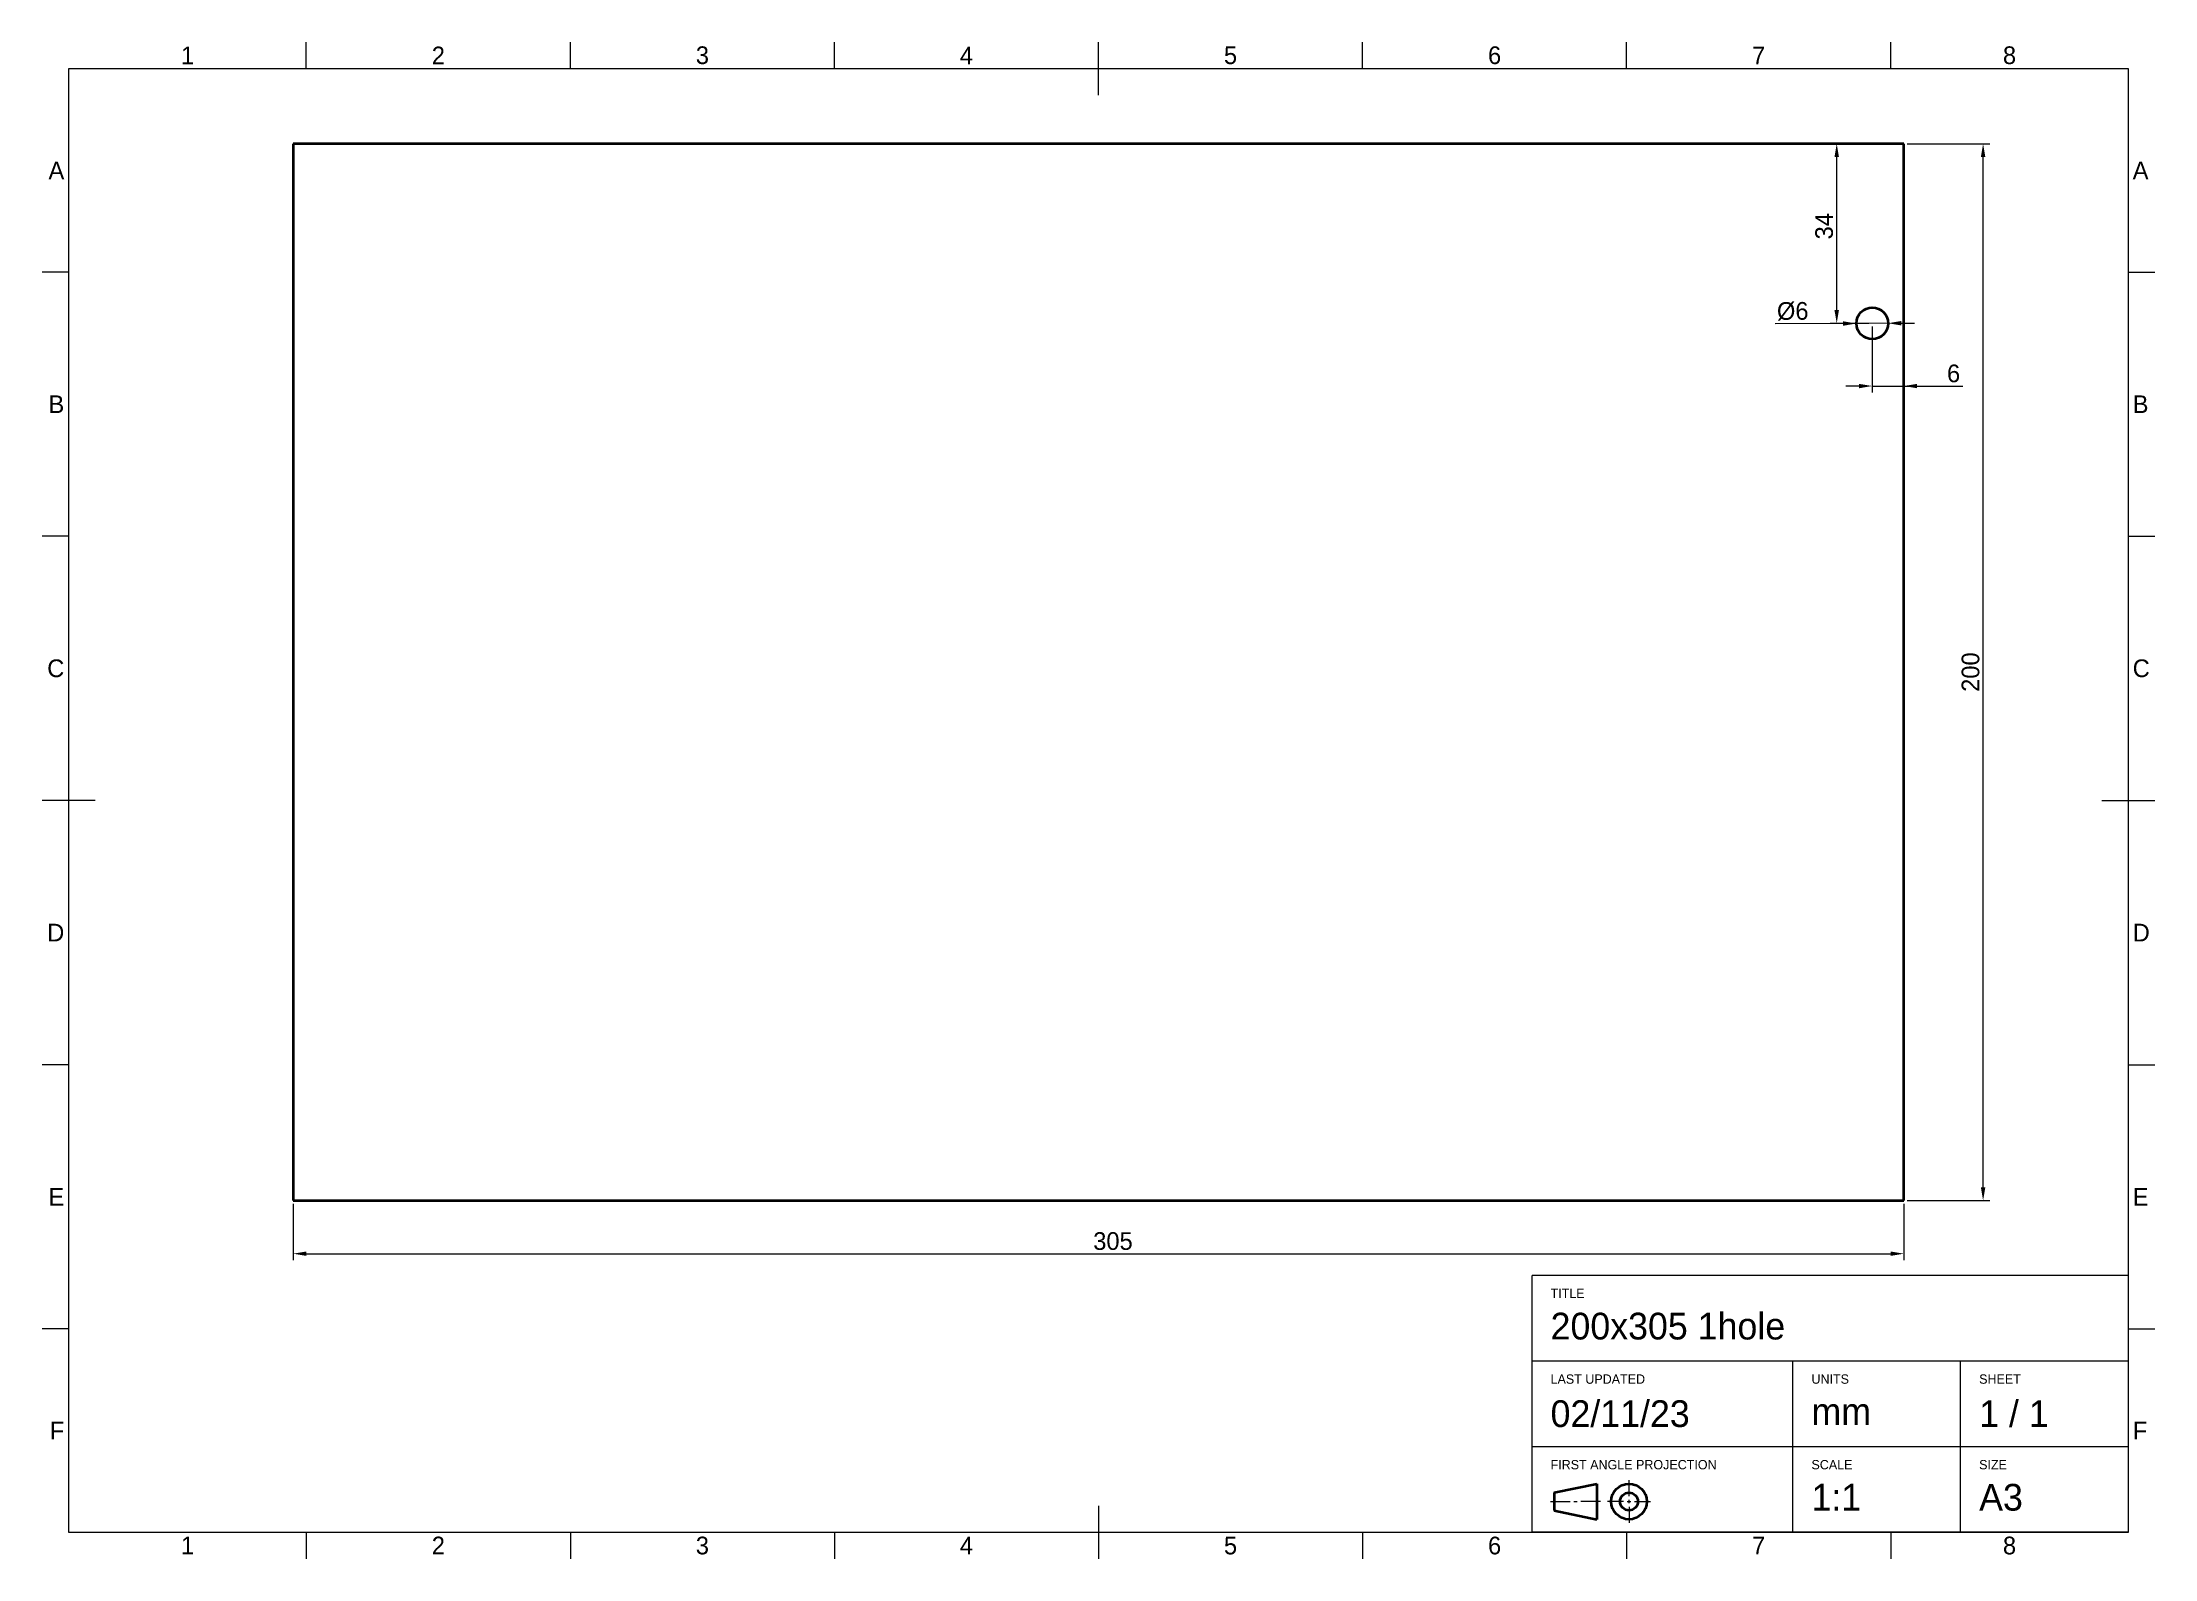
# Model space of a CAD drawing. Header units: millimetres. Extents: x 15 to 415, y 5 to 292.
import ezdxf

# ---------------------------------------------------------------- set-up
doc = ezdxf.new("R2010")
doc.units = ezdxf.units.MM
for name, color, linetype in [('Annotations', 7, 'Continuous'), ('Border', 7, 'Continuous'), ('Geometries', 7, 'Continuous')]:
    doc.layers.add(name, color=color, linetype=linetype)
doc.styles.add('Shapr0', font='txt', dxfattribs={"height": 3.3495})
doc.styles.add('Shapr1', font='txt', dxfattribs={"height": 3.3495})
doc.styles.add('Shapr2', font='txt', dxfattribs={"height": 3.3495})
doc.dimstyles.new('ISO-25', dxfattribs={"dimtxt": 2.5, "dimasz": 2.5, "dimexe": 1.25, "dimexo": 0.625, "dimtad": 1, "dimtxsty": 'Standard', "dimcen": 2.5, "dimadec": 0, "dimazin": 0, "dimtfac": 1, "dimtmove": 0, "dimatfit": 3, "dimfxl": 1, "dimarcsym": 0})

# ---------------------------------------------------------------- blocks, each defined once
blk = doc.blocks.new('*D2')
at = {"layer": 'Annotations', "color": 0, "linetype": 'Continuous', "lineweight": 15}
for p, q in [((356, 238.77), (343.13, 238.7)), ((364.5, 238.82), (358.5, 238.78)), ((367, 238.83), (369.5, 238.84))]:
    blk.add_line(p, q, dxfattribs=at)
at = {"layer": 'Annotations', "color": 0}
for points in [[(356, 238.35), (356, 239.19), (358.5, 238.78)], [(367, 239.25), (367, 238.41), (364.5, 238.82)]]:
    blk.add_solid(points, dxfattribs=at)
at = {"layer": 'Defpoints', "color": 0}
for p in [(358.5, 238.78), (364.5, 238.82)]:
    blk.add_point(p, dxfattribs=at)
at = {"layer": 'Annotations', "color": 0, "lineweight": 15, "insert": (346.45, 241.09), "char_height": 3.349, "attachment_point": 5, "rotation": 0.3109, "style": 'Shapr2'}
blk.add_mtext('\\A1;%%c6', dxfattribs=at)
blk = doc.blocks.new('*D3')
at = {"layer": 'Annotations', "color": 0, "linetype": 'Continuous', "lineweight": 15}
for p, q in [((361.5, 238.18), (361.5, 225.69)), ((359, 226.94), (356.5, 226.94)), ((361.5, 226.94), (367.5, 226.94)), ((367.5, 226.94), (378.64, 226.94)), ((370, 226.94), (372.5, 226.94))]:
    blk.add_line(p, q, dxfattribs=at)
at = {"layer": 'Annotations', "color": 0}
for points in [[(359, 226.52), (359, 227.35), (361.5, 226.94)], [(370, 227.35), (370, 226.52), (367.5, 226.94)]]:
    blk.add_solid(points, dxfattribs=at)
at = {"layer": 'Defpoints', "color": 0}
for p in [(361.5, 238.8), (367.5, 226.94), (367.5, 72.8)]:
    blk.add_point(p, dxfattribs=at)
at = {"layer": 'Annotations', "color": 0, "lineweight": 15, "insert": (376.91, 229.31), "char_height": 3.349, "attachment_point": 5, "style": 'Shapr2'}
blk.add_mtext('\\A1;6', dxfattribs=at)
blk = doc.blocks.new('*D4')
at = {"layer": 'Annotations', "color": 0, "linetype": 'Continuous', "lineweight": 15}
for p, q in [((354.78, 241.3), (354.78, 270.3)), ((360.88, 238.8), (353.53, 238.8))]:
    blk.add_line(p, q, dxfattribs=at)
at = {"layer": 'Annotations', "color": 0}
for points in [[(355.2, 270.3), (354.36, 270.3), (354.78, 272.8)], [(354.36, 241.3), (355.2, 241.3), (354.78, 238.8)]]:
    blk.add_solid(points, dxfattribs=at)
at = {"layer": 'Defpoints', "color": 0}
for p in [(62.5, 272.8), (354.78, 272.8), (361.5, 238.8)]:
    blk.add_point(p, dxfattribs=at)
at = {"layer": 'Annotations', "color": 0, "lineweight": 15, "insert": (352.41, 257.18), "char_height": 3.349, "attachment_point": 5, "rotation": 90, "style": 'Shapr2'}
blk.add_mtext('\\A1;34', dxfattribs=at)
blk = doc.blocks.new('*D5')
at = {"layer": 'Annotations', "color": 0, "linetype": 'Continuous', "lineweight": 15}
for p, q in [((368.12, 272.8), (383.75, 272.8)), ((382.5, 75.3), (382.5, 270.3)), ((368.12, 72.8), (383.75, 72.8))]:
    blk.add_line(p, q, dxfattribs=at)
at = {"layer": 'Annotations', "color": 0}
for points in [[(382.92, 270.3), (382.08, 270.3), (382.5, 272.8)], [(382.08, 75.3), (382.92, 75.3), (382.5, 72.8)]]:
    blk.add_solid(points, dxfattribs=at)
at = {"layer": 'Defpoints', "color": 0}
for p in [(367.5, 272.8), (382.5, 272.8), (367.5, 72.8)]:
    blk.add_point(p, dxfattribs=at)
at = {"layer": 'Annotations', "color": 0, "lineweight": 15, "insert": (380.13, 172.8), "char_height": 3.349, "attachment_point": 5, "rotation": 90, "style": 'Shapr2'}
blk.add_mtext('\\A1;200', dxfattribs=at)
blk = doc.blocks.new('*D6')
at = {"layer": 'Annotations', "color": 0, "linetype": 'Continuous', "lineweight": 15}
for p, q in [((62.5, 72.17), (62.5, 61.48)), ((367.5, 72.17), (367.5, 61.48)), ((65, 62.73), (365, 62.73))]:
    blk.add_line(p, q, dxfattribs=at)
at = {"layer": 'Annotations', "color": 0}
for points in [[(65, 63.14), (65, 62.31), (62.5, 62.73)], [(365, 62.31), (365, 63.14), (367.5, 62.73)]]:
    blk.add_solid(points, dxfattribs=at)
at = {"layer": 'Defpoints', "color": 0}
for p in [(62.5, 72.8), (367.5, 72.8), (367.5, 62.73)]:
    blk.add_point(p, dxfattribs=at)
at = {"layer": 'Annotations', "color": 0, "lineweight": 15, "insert": (217.74, 65.1), "char_height": 3.349, "attachment_point": 5, "style": 'Shapr2'}
blk.add_mtext('\\A1;305', dxfattribs=at)
blk = doc.blocks.new('*U7')
at = {"layer": 'Border', "linetype": 'Continuous', "lineweight": 15}
for p, q in [((410, 58.6), (297.1, 58.6)), ((297.1, 10), (297.1, 58.6)), ((410, 10), (410, 58.6)), ((410, 42.4), (297.1, 42.4)), ((346.5, 10), (346.5, 42.4)), ((378.25, 10), (378.25, 42.4)), ((410, 26.2), (297.1, 26.2)), ((315.450088, 16.837486), (315.450088, 19.875004)), ((315.450088, 15.487478), (315.450088, 16.162482)), ((300.6, 15.82498), (304.312522, 15.82498)), ((304.987526, 15.82498), (305.66253, 15.82498)), ((310.050056, 15.82498), (306.337534, 15.82498)), ((314.437582, 15.82498), (311.400064, 15.82498)), ((315.112586, 15.82498), (315.78759, 15.82498)), ((315.450088, 14.812474), (315.450088, 11.774956)), ((316.462594, 15.82498), (319.500112, 15.82498)), ((410, 10), (297.1, 10))]:
    blk.add_line(p, q, dxfattribs=at)
at = {"layer": 'Border', "linetype": 'Continuous', "lineweight": 40}
for p, q in [((301.275004, 17.51249), (309.375052, 19.2)), ((301.275004, 17.51249), (301.275004, 14.13747)), ((309.375052, 19.2), (309.375052, 12.44996)), ((301.275004, 14.13747), (309.375052, 12.44996))]:
    blk.add_line(p, q, dxfattribs=at)
for radius in [3.37502, 1.68751]:
    blk.add_circle((315.450088, 15.82498), radius, dxfattribs=at)

msp = doc.modelspace()

# ---------------------------------------------------------------- linework, layer by layer
at = {"layer": 'Border', "linetype": 'Continuous', "lineweight": 15}
for p, q in [((65, 287), (65, 292)), ((115, 287), (115, 292)), ((165, 287), (165, 292)), ((215, 282), (215, 292)), ((265, 287), (265, 292)), ((315, 287), (315, 292)), ((365, 287), (365, 292)), ((410, 287), (20, 287)), ((20, 287), (20, 10)), ((410, 10), (410, 287)), ((20, 248.5), (15, 248.5)), ((410, 248.5), (415, 248.5)), ((20, 198.5), (15, 198.5)), ((410, 198.5), (415, 198.5)), ((25, 148.5), (15, 148.5)), ((405, 148.5), (415, 148.5)), ((20, 98.5), (15, 98.5)), ((410, 98.5), (415, 98.5)), ((20, 48.5), (15, 48.5)), ((410, 48.5), (415, 48.5)), ((215, 15), (215, 5)), ((20, 10), (410, 10)), ((65, 10), (65, 5)), ((115, 10), (115, 5)), ((165, 10), (165, 5)), ((265, 10), (265, 5)), ((315, 10), (315, 5)), ((365, 10), (365, 5))]:
    msp.add_line(p, q, dxfattribs=at)
at = {"layer": 'Geometries', "linetype": 'Continuous', "lineweight": 40}
for p, q in [((367.5, 272.8), (62.5, 272.8)), ((62.5, 272.8), (62.5, 72.8)), ((367.5, 72.8), (367.5, 272.8)), ((62.5, 72.8), (367.5, 72.8))]:
    msp.add_line(p, q, dxfattribs=at)
msp.add_circle((361.5, 238.8), 3, dxfattribs=at)

# ---------------------------------------------------------------- block references
msp.add_blockref('*U7', (0, 0))

# ---------------------------------------------------------------- texts
at = {"layer": 'Border', "linetype": 'Continuous', "lineweight": 15, "char_height": 3.349, "width": 3.3495, "style": 'Shapr0'}
for s, insert, attachment_point in [('1', (42.5, 287.825), 8), ('2', (90, 287.825), 8), ('3', (140, 287.825), 8), ('4', (190, 287.825), 8), ('5', (240, 287.825), 8), ('6', (290, 287.825), 8), ('7', (340, 287.825), 8), ('8', (387.5, 287.825), 8), ('A', (19.175, 267.75), 6), ('A', (410.825, 267.75), 4), ('B', (19.175, 223.5), 6), ('B', (410.825, 223.5), 4), ('C', (19.175, 173.5), 6), ('C', (410.825, 173.5), 4), ('D', (19.175, 123.5), 6), ('D', (410.825, 123.5), 4), ('E', (19.175, 73.5), 6), ('E', (410.825, 73.5), 4), ('F', (19.175, 29.25), 6), ('F', (410.825, 29.25), 4), ('1', (42.5, 9.175), 2), ('2', (90, 9.175), 2), ('3', (140, 9.175), 2), ('4', (190, 9.175), 2), ('5', (240, 9.175), 2), ('6', (290, 9.175), 2), ('7', (340, 9.175), 2), ('8', (387.5, 9.175), 2)]:
    msp.add_mtext(s, dxfattribs=dict(at, insert=insert, attachment_point=attachment_point))
at = {"layer": 'Border', "linetype": 'Continuous', "lineweight": 15, "attachment_point": 7, "style": 'Shapr1'}
for s, insert, char_height in [('TITLE', (300.6, 54.33), 1.7705), ('200x305 1hole', (300.6, 46.423), 5.06253), ('LAST UPDATED', (300.6, 38.092), 1.77045), ('UNITS', (350, 38.092), 1.7705), ('SHEET', (381.75, 38.092), 1.7705), ('02/11/23', (300.6, 29.856), 5.0625), ('mm', (350, 30.337), 5.0625), ('1 / 1', (381.75, 29.856), 5.0625), ('FIRST ANGLE PROJECTION', (300.6, 21.892), 1.77045), ('SCALE', (350, 21.892), 1.7705), ('SIZE', (381.75, 21.892), 1.7705), ('1:1', (350, 14.116), 5.0625), ('A3', (381.75, 14.03), 5.0625)]:
    msp.add_mtext(s, dxfattribs=dict(at, insert=insert, char_height=char_height))

# ---------------------------------------------------------------- dimensions: what is measured, and where the dimension line sits
at = {"layer": 'Annotations', "linetype": 'Continuous', "lineweight": 15}
for base, p1, p2, angle, override, picture, middle in [((354.78, 272.8), (361.5, 238.8), (62.5, 272.8), 270, {"dimscale": 1, "dimgap": 0.7, "dimdec": 2, "dimlfac": 1, "dimrnd": 0.01, "dimzin": 8, "dimdsep": 44, "dimtxsty": 'Shapr2', "dimse1": 0, "dimse2": 1, "dimadec": 2, "dimtol": 0, "dimlim": 0, "dimtp": 0, "dimtm": 0, "dimtfac": 0.6, "dimtdec": 8, "dimfrac": 2, "dimtolj": 1, "dimlwd": 15, "dimlwe": 15}, '*D4', (354.78, 257.179)), ((382.5, 272.8), (367.5, 72.8), (367.5, 272.8), 90, {"dimscale": 1, "dimgap": 0.7, "dimdec": 2, "dimlfac": 1, "dimrnd": 0.01, "dimzin": 8, "dimdsep": 44, "dimtxsty": 'Shapr2', "dimse1": 0, "dimse2": 0, "dimadec": 2, "dimtol": 0, "dimlim": 0, "dimtp": 0, "dimtm": 0, "dimtfac": 0.6, "dimtdec": 8, "dimfrac": 2, "dimtolj": 1, "dimlwd": 15, "dimlwe": 15}, '*D5', (382.5, 172.8)), ((367.5, 226.937), (361.5, 238.8), (367.5, 72.8), 180, {"dimscale": 1, "dimgap": 0.7, "dimdec": 2, "dimlfac": 1, "dimrnd": 0.01, "dimzin": 8, "dimdsep": 44, "dimtxsty": 'Shapr2', "dimse1": 0, "dimse2": 1, "dimadec": 2, "dimtol": 0, "dimlim": 0, "dimtp": 0, "dimtm": 0, "dimtfac": 0.6, "dimtdec": 8, "dimfrac": 2, "dimtolj": 1, "dimlwd": 15, "dimlwe": 15}, '*D3', (376.908, 226.937))]:
    dim = msp.add_linear_dim(base=base, p1=p1, p2=p2, angle=angle, dimstyle='ISO-25', override=override, dxfattribs=at)
    dim.commit()
    dim.dimension.update_dxf_attribs({"geometry": picture, "text_midpoint": middle, "dimtype": 160})
dim = msp.add_diameter_dim_2p(p1=(364.5, 238.816), p2=(358.5, 238.784), dimstyle='ISO-25', override={"dimscale": 1, "dimgap": 0.7, "dimdec": 2, "dimlfac": 1, "dimrnd": 0.01, "dimzin": 8, "dimdsep": 44, "dimtxsty": 'Shapr2', "dimadec": 2, "dimtol": 0, "dimlim": 0, "dimtp": 0, "dimtm": 0, "dimtfac": 0.6, "dimtdec": 8, "dimfrac": 2, "dimtolj": 1, "dimlwd": 15, "dimlwe": 15}, dxfattribs=at)
dim.commit()
dim.dimension.update_dxf_attribs({"geometry": '*D2', "text_midpoint": (346.463, 238.718), "dimtype": 163})
dim = msp.add_linear_dim(base=(367.5, 62.728), p1=(62.5, 72.8), p2=(367.5, 72.8), dimstyle='ISO-25', override={"dimscale": 1, "dimgap": 0.7, "dimdec": 2, "dimlfac": 1, "dimrnd": 0.01, "dimzin": 8, "dimdsep": 44, "dimtxsty": 'Shapr2', "dimse1": 0, "dimse2": 0, "dimadec": 2, "dimtol": 0, "dimlim": 0, "dimtp": 0, "dimtm": 0, "dimtfac": 0.6, "dimtdec": 8, "dimfrac": 2, "dimtolj": 1, "dimlwd": 15, "dimlwe": 15}, dxfattribs=at)
dim.commit()
dim.dimension.update_dxf_attribs({"geometry": '*D6', "text_midpoint": (217.738, 62.728), "dimtype": 160})

doc.saveas('drawing.dxf')
